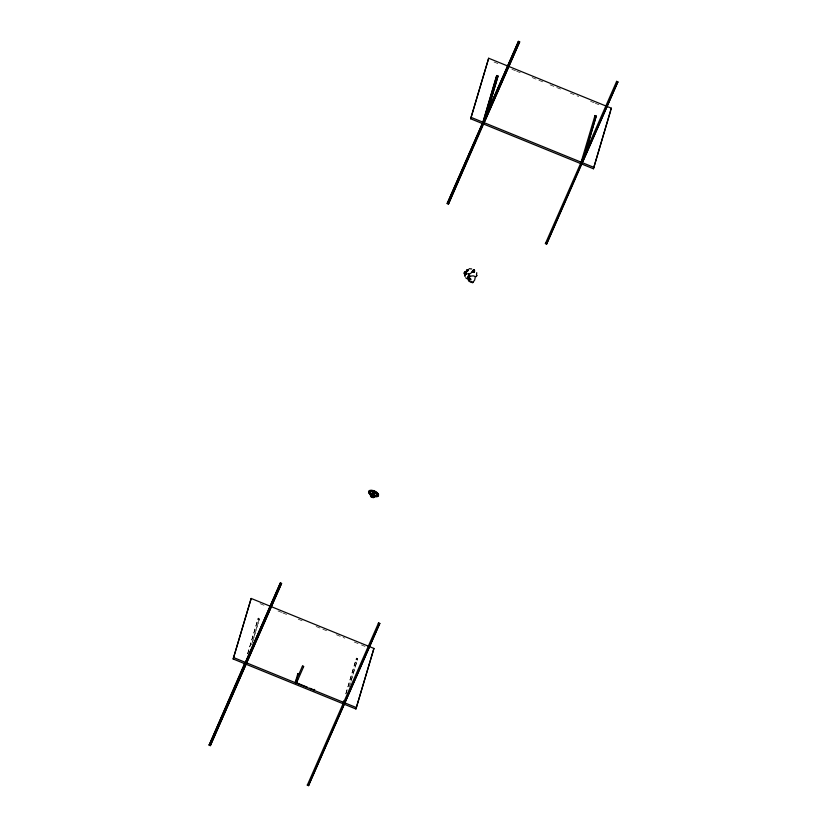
<?xml version="1.0" encoding="UTF-8"?>
<svg xmlns="http://www.w3.org/2000/svg" width="827" height="827" viewBox="0 0 827 827"><rect width="100%" height="100%" fill="white"/><g stroke="black" fill="none" stroke-linecap="round" stroke-linejoin="round"><path stroke-width="0.62" stroke-dasharray="4.13 3.1" d="M247.614 653.723L258.241 618.151L259.461 618.658L251.853 644.522M247.728 653.878L258.241 618.151M251.739 644.367L259.461 618.658M345.82 693.719L356.447 658.158L357.667 658.654L350.059 684.518M345.934 693.874L356.447 658.158M349.221 686.834L357.667 658.654M494.039 62.015L500.004 64.444M511.923 69.292L515.5 70.75M516.689 71.236L520.266 72.693M532.185 77.552L542.905 81.914M550.058 84.83L560.789 89.192M570.32 93.079L578.662 96.48M590.581 101.328L594.158 102.786M595.347 103.272L598.924 104.729M260.112 603.679L266.077 606.098M277.996 610.957L281.573 612.414M282.762 612.9L288.716 615.329M298.258 619.206L304.212 621.635M316.131 626.494L326.861 630.856M336.393 634.743L344.735 638.144M354.266 642.021L360.231 644.45M361.42 644.936L364.996 646.394M257.766 619.237L258.996 619.733M355.972 659.233L357.192 659.729"/><path stroke-width="1.24" d="M464.919 273.768C464.877 275.257 464.071 272.776 465.477 273.323M474.347 271.701L474.564 270.481M469.839 278.337L470.48 279.299L469.085 279.123L469.943 278.606M464.888 274.409L464.516 273.303M467.596 277.303L467.627 277.831M468.072 279.526L468.981 281.356L472.734 282.658L474.688 280.022L475.36 276.704C472.703 274.564 467.762 276.756 468.351 279.443M472.289 271.483C473.313 273.613 476.238 269.344 473.075 270.264C472.258 272.414 473.147 269.106 474.367 270.274M295.27 682.44L296.552 682.792L295.322 682.296L302.434 666.128L303.292 666.159L303.654 666.634L296.49 682.947L295.642 683.226L295.229 682.585L297.875 673.56L299.147 673.912M302.434 666.128L303.654 666.634M374.982 496.169A2.388 0.527 -9 0 0 374.435 496.252C371.757 497.203 369.359 492.716 373.277 494.112M371.313 495.197C370.713 493.709 374.3 493.884 374.486 495.755M373.525 494.536C371.24 492.861 373.949 495.89 373.577 494.277M373.432 494.195L374.838 495.89A3.784 1.747 23.7 0 1 369.958 492.613A3.784 1.747 23.7 0 1 374.59 492.313A3.784 1.747 23.7 0 1 376.275 495.797M465.167 275.701L465.198 273.727M474.336 271.442L474.295 270.274M472.775 270.956L473.933 270.119M465.291 272.734L464.578 272.993M472.651 271.194C472.868 271.556 472.186 271.452 473.53 271.587C474.884 266.645 474.564 275.66 472.279 271.277M465.198 275.525C463.968 273.406 468.258 272.29 465.684 274.171M465.167 274.864L465.229 275.319M466.428 273.82L465.601 274.192L466.883 273.84M472.734 282.658L472.775 281.914M466.986 270.946L468.34 269.922L467.389 270.501L468.082 270.646M465.115 274.43L466.48 272.848L465.094 273.665L464.815 275.722M468.971 278.844L470.976 279.64M467.989 269.974C464.226 274.864 468.32 267.721 468.113 270.677M464.836 274.802L465.188 273.747L465.084 275.443M465.859 273.665L465.394 274.14M464.95 274.275L464.454 273.251L464.567 274.461M465.001 276.27L464.681 275.06M464.598 272.745L465.167 272.714M466.873 270.439L466.852 271.473C467.503 268.785 466.883 270.842 466.8 270.956M470.201 279.578C469.26 277.624 470.801 279.753 469.095 279.04M464.888 273.468L464.981 274.161M473.168 270.501L474.409 270.429L473.995 271.69M473.075 270.987L473.509 270.677M465.146 274.13L464.702 274.791M469.085 279.123L469.85 278.906L469.612 278.285M471.266 282.534L471.493 281.397M467.865 270.233L466.655 270.863L466.769 271.845M466.79 270.749C469.012 269.147 464.795 272.776 467.658 270.264M296.159 682.027L295.818 682.74M314.374 690.049L314.084 690.679L314.58 689.47M297.875 673.56L298.102 674.274M472.093 272L472.703 272.052M245.071 662.344L209.117 745.148L210.337 745.654L281.583 583.407L280.363 582.901L244.823 663.73L233.162 658.985L251.17 598.448L373.928 648.44L355.92 708.977L344.259 704.232L379.789 623.403L378.57 622.896L307.324 785.154L308.543 785.65L379.789 623.403M233.162 658.985L251.17 598.448M210.337 745.654L245.578 665.311L244.347 664.805M209.117 745.148L280.363 582.901M296.49 682.947L297.803 678.502M482.327 123.523L470.666 118.778L488.674 58.241L611.432 108.234L593.424 168.77L483.557 124.029M470.666 118.778L488.674 58.241M519.676 41.846L448.43 204.104L447.211 203.597L447.376 203.008L482.916 122.179L496.334 76.601L496.81 75.526L498.03 76.022L484.622 121.6L519.676 41.846L518.457 41.35L483.392 121.104L496.81 75.526M448.43 204.104L485.232 118.985M373.101 494.711L373.453 493.523M487.775 110.363L498.03 76.022M447.211 203.597L518.457 41.35M307.324 785.154L307.489 784.554L308.719 785.061L308.543 785.65M342.554 704.811L343.639 701.11M343.753 701.265L343.029 703.725L246.053 664.236L281.583 583.407M378.57 622.896L378.394 623.496L379.624 623.992M355.92 708.977L373.928 648.44M545.417 243.593L545.582 243.004L546.812 243.51L546.637 244.099L545.417 243.593L616.663 81.346L617.883 81.852L546.637 244.099M617.883 81.852L582.828 161.596L596.236 116.028L595.006 115.522L581.123 162.175L484.146 122.675M546.812 243.51L583.076 160.211M585.981 150.359L596.236 116.028M616.663 81.346L616.487 81.935L617.717 82.442M593.424 168.77L610.481 110.818M476.362 276.632L476.745 272.662M472.465 271.38L473.52 271.659L472.558 271.483M469.612 279.877L469.209 279.061L470.346 279.516M472.651 270.915L473.52 270.284L474.636 271.122M469.467 278.699L470.087 279.123M469.343 279.702L470.542 278.957M469.271 279.381L470.077 278.854M314.291 690.08L314.58 689.449M464.753 272.724L465.291 272.548M465.632 272.011L464.35 272.424M372.615 496.035L373.349 496.107L369.473 493.243A4.631 2.14 23.7 0 1 369.204 491.972M467.71 270.357L466.841 270.708L467.245 270.067M594.541 116.597L595.006 115.522M308.719 785.061L343.784 705.307M610.843 109.588L611.432 108.234M473.995 271.318L473.457 272.083L472.362 271.938M465.301 274.202L465.849 273.613M473.416 271.711L473.923 270.905M470.015 275.773L469.229 276.807M466.966 270.718L466.862 271.432M471.39 272.745L468.433 274.957M472.63 272.269L474.088 271.907M374.703 496.097L373.122 495.962M472.941 270.636L474.512 271.153M466.862 270.884L467.42 270.315M466.314 270.677L467.172 269.736M470.046 279.516L469.116 279.226L470.274 279.485M472.124 272.197L474.005 271.566M467.772 276.476L469.147 275.432M375.448 495.797L376.73 495.342M472.982 271.732L473.561 271.525M473.468 271.876L473.716 271.101L472.806 270.77M372.119 495.797L373.029 496.035M466.48 272.91L465.901 273.251M465.415 272.827L465.446 272.176L464.298 272.341M373.887 494.773L374.104 494.67A2.388 2.026 3.4 0 1 375.634 492.913M466.18 271.794L465.818 272.61M373.587 496.262L376.895 496.272A4.631 2.14 23.7 0 0 377.784 494.877M467.844 273.871L468.847 273.561M473.675 271.99L472.806 272.104M469.157 268.703L471.669 268.951M465.58 272.362L464.846 272.248L465.766 272.052M465.146 272.331L465.663 272.29M464.805 272.331L465.58 272.641M375.189 492.179A4.631 2.14 23.7 0 0 371.871 491.062L370.082 491.176A2.388 1.303 62.7 0 0 371.333 493.936L371.654 494.174M374.383 495.28L374.714 495.311A2.388 1.427 -15.1 0 0 376.037 495.135M371.426 494.928L369.473 493.243M370.517 493.822L369.917 493.243M374.269 491.476L374.228 491.445A5.282 2.44 23.7 0 1 375.427 491.972M473.385 270.832L473.788 271.401M518.281 41.939L519.511 42.446M471.256 117.434L482.916 122.179M582.353 162.681L594.013 167.426M447.376 203.008L448.606 203.504M372.574 494.164L373.804 494.66M280.188 583.49L281.418 583.996M295.921 682.564L307.427 687.247M309.732 688.188L313.185 689.594M233.752 657.63L356.509 707.633M209.283 744.558L210.513 745.065M470.005 279.96L469.116 279.309M467.028 278.709L465.653 277.758M470.036 278.389L470.718 278.916M467.513 278.11L468.599 278.895M376.161 492.809L376.947 493.492M464.619 274.109L463.988 273.241M370.072 492.696L370.465 493.337M372.305 494.132L372.15 493.884A2.388 1.974 49.5 0 0 371.871 491.062M473.706 270.822L473.602 270.274M373.928 496.655A1.892 0.879 23.7 0 1 372.036 497.306A1.892 0.879 23.7 0 1 370.889 495.425M374 496.489A1.892 0.879 23.7 0 1 372.109 497.13A1.892 0.879 23.7 0 1 370.972 495.249M377.36 494.37A2.388 1.427 -15.1 0 1 376.543 494.928M376.698 496.19A2.388 0.527 -9 0 1 376.895 496.272M376.533 492.685A5.282 2.44 23.7 0 1 377.629 496.531A5.282 2.44 23.7 0 1 371.178 495.259A5.282 2.44 23.7 0 1 368.966 491.197M369.617 490.835A5.282 2.44 23.7 0 1 372.905 490.938M375.107 496.386A4.631 2.14 23.7 0 1 370.816 494.639M374.186 496.51A2.109 0.972 23.7 0 1 372.088 497.234A2.109 0.972 23.7 0 1 370.816 495.135M374.269 492.789C373.132 495.404 372.657 490.659 374.269 492.789M476.755 275.381L476.569 276.042L476.755 275.381M468.03 269.406L468.03 269.406M370.217 493.523A4.631 2.14 23.7 0 0 377.66 495.518A4.631 2.14 23.7 0 0 373.153 490.845A4.631 2.14 23.7 0 0 370.217 493.523M369.741 493.564A5.282 2.44 23.7 0 0 378.218 495.838A5.282 2.44 23.7 0 0 373.091 490.514A5.282 2.44 23.7 0 0 369.741 493.564"/></g></svg>
